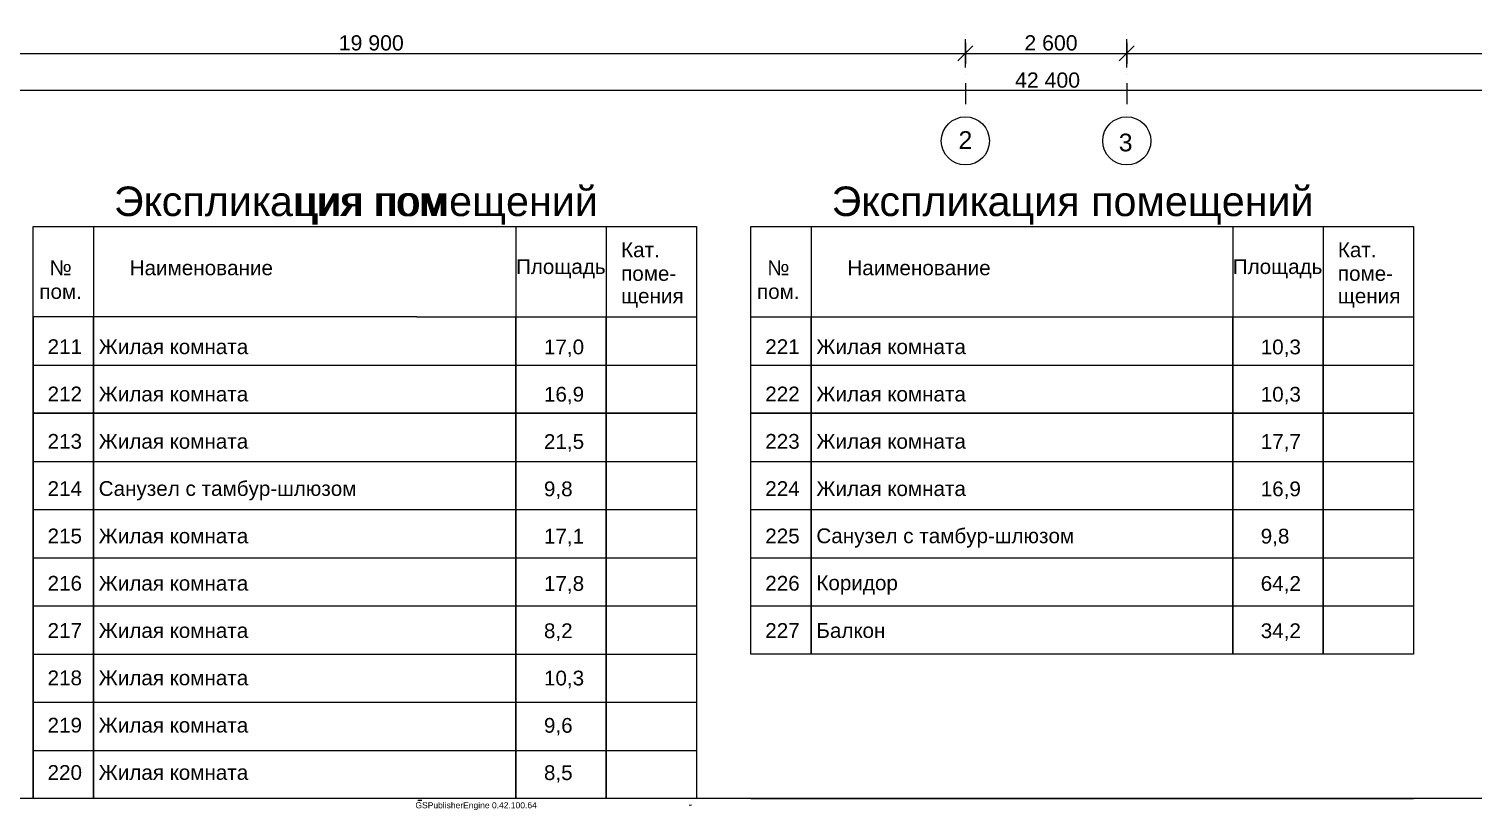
# Model space of a CAD drawing. Header units: millimetres. Extents: x 1372 to 666090, y 1285 to 31551.
# Drawn here: x 97746 to 121729, y 2429 to 15406 of the extents above; entities that cross this region are included whole.
import ezdxf

# ---------------------------------------------------------------- set-up
doc = ezdxf.new("R2010")
doc.units = ezdxf.units.MM
for name, color, linetype in [('PDF _2D-чертеж - Общий', 7, 'Continuous'), ('PDF _ar_note', 7, 'Continuous'), ('PDF _Аннотация - Общий', 7, 'Continuous'), ('PDF _Геометрия', 7, 'Continuous'), ('PDF _Размер - Общий', 7, 'Continuous'), ('PDF _Слой ArchiCAD', 7, 'Continuous'), ('PDF _Текст', 7, 'Continuous')]:
    doc.layers.add(name, color=color, linetype=linetype)
doc.styles.add('PDF Arial', font='arial.ttf')

msp = doc.modelspace()

# ---------------------------------------------------------------- linework, layer by layer
at = {"layer": 'PDF _2D-чертеж - Общий', "lineweight": 20}
for points in [[(104187.4, 2621.8), (104162.5, 2621.8), (85662.6, 2621.8), (85662.6, 31021.7), (104162.5, 31021.7), (104187.4, 31021.7)], [(104187.4, 31021.7), (143677.8, 31021.7), (143677.8, 2621.7), (104187.4, 2621.7)]]:
    msp.add_lwpolyline(points, dxfattribs=at)
at = {"layer": 'PDF _ar_note', "lineweight": 20}
msp.add_lwpolyline([(104202.7, 2593.8), (104273.9, 2593.8)], dxfattribs=at)
at = {"layer": 'PDF _Аннотация - Общий', "lineweight": 20}
for points in [[(113297.3, 15317.4), (113297.3, 15317.4)], [(113297.3, 15176.3), (113297.3, 14823.6)], [(115977.3, 15317.4), (115977.3, 15317.4)], [(115977.3, 15176.3), (115977.3, 14823.6)], [(113297.3, 14647.2), (113297.3, 14647.2)], [(115977.3, 14647.2), (115977.3, 14647.2)], [(113297.3, 14506.1), (113297.3, 14153.3)], [(115977.3, 14506.1), (115977.3, 14153.3)], [(113297.3, 13976.9), (113297.3, 13976.9)], [(115977.3, 13976.9), (115977.3, 13976.9)]]:
    msp.add_lwpolyline(points, dxfattribs=at)
for centre in [(113297.3, 13544.8), (115977.3, 13544.8)]:
    msp.add_circle(centre, 400, dxfattribs=at)
at = {"layer": 'PDF _Геометрия', "lineweight": 9}
msp.add_lwpolyline([(108709, 2508.5), (108748.2, 2516.4)], dxfattribs=at)
at = {"layer": 'PDF _Размер - Общий', "lineweight": 20}
for points in [[(113422.3, 15122.8), (113172.3, 14872.8)], [(113297.3, 14763.4), (113297.3, 15232.2)], [(116102.3, 15122.8), (115852.3, 14872.8)], [(115977.3, 14763.4), (115977.3, 15232.2)], [(93194.6, 14997.9), (93382.1, 14997.9), (104187.4, 14997.9)], [(104187.4, 14997.8), (113297.3, 14997.8), (115977.3, 14997.8), (135727.2, 14997.8), (135914.7, 14997.8)], [(104187.4, 14380), (93382.1, 14380), (93194.6, 14380)], [(135914.7, 14380), (135727.2, 14380), (104187.4, 14380)]]:
    msp.add_lwpolyline(points, dxfattribs=at)
at = {"layer": 'PDF _Слой ArchiCAD', "lineweight": 20}
for points in [[(104187.4, 10621.8), (97819.7, 10621.8), (97819.7, 2621.8), (97819.7, 12121.8), (104187.4, 12121.8)], [(98819.7, 12121.8), (98819.7, 2621.8), (98819.7, 10621.8)], [(104187.4, 12121.7), (108834.9, 12121.7), (108834.9, 2621.7)], [(105834.9, 12121.7), (105834.9, 2621.7), (105834.9, 10621.7)], [(107334.9, 12121.7), (107334.9, 2621.7), (107334.9, 10621.7)], [(110737.3, 12121.7), (110737.3, 5021.7), (110737.3, 10621.7)], [(117737.3, 12121.7), (117737.3, 5021.7), (117737.3, 10621.7)], [(119237.3, 12121.7), (119237.3, 5021.7), (119237.3, 10621.7)], [(104187.4, 10621.7), (108834.9, 10621.7)], [(109737.3, 5021.7), (109737.3, 10621.7), (120737.3, 10621.7)], [(97819.7, 9821.8), (104187.4, 9821.8)], [(98819.7, 9821.8), (98819.7, 2621.8)], [(104187.4, 9821.7), (108834.9, 9821.7)], [(105834.9, 9821.7), (105834.9, 2621.7), (105834.9, 5021.7)], [(107334.9, 9821.7), (107334.9, 2621.7), (107334.9, 5021.7)], [(109737.3, 9821.7), (120737.3, 9821.7)], [(110737.3, 9821.7), (110737.3, 5021.7)], [(117737.3, 9821.7), (117737.3, 5021.7)], [(119237.3, 9821.7), (119237.3, 5021.7)], [(97819.7, 9021.8), (104187.4, 9021.8)], [(104187.4, 9021.7), (108834.9, 9021.7)], [(109737.3, 9021.7), (120737.3, 9021.7)], [(97819.7, 8221.8), (104187.4, 8221.8)], [(104187.4, 8221.7), (108834.9, 8221.7)], [(109737.3, 8221.7), (120737.3, 8221.7)], [(97819.7, 7421.8), (104187.4, 7421.8)], [(104187.4, 7421.7), (108834.9, 7421.7)], [(109737.3, 7421.7), (120737.3, 7421.7)], [(97819.7, 6621.8), (104187.4, 6621.8)], [(104187.4, 6621.7), (108834.9, 6621.7)], [(109737.3, 6621.7), (120737.3, 6621.7)], [(97819.7, 5821.8), (104187.4, 5821.8)], [(104187.4, 5821.7), (108834.9, 5821.7)], [(109737.3, 5821.7), (120737.3, 5821.7)], [(104187.4, 2621.8), (97819.7, 2621.8), (97819.7, 5021.8), (104187.4, 5021.8)], [(104187.4, 5021.7), (108834.9, 5021.7), (108834.9, 2621.7), (104187.4, 2621.7)], [(97819.7, 4221.8), (104187.4, 4221.8)], [(104187.4, 4221.7), (108834.9, 4221.7)], [(97819.7, 3421.8), (104187.4, 3421.8)], [(104187.4, 3421.7), (108834.9, 3421.7)], [(109737.3, 2621.7), (120737.3, 2621.7)]]:
    msp.add_lwpolyline(points, dxfattribs=at)
for points in [[(120737.3, 5021.7), (109737.3, 5021.7), (109737.3, 12121.7), (120737.3, 12121.7)], [(104187.4, 9021.8), (97819.7, 9021.8)], [(108834.9, 9021.7), (104187.4, 9021.7)], [(120737.3, 9021.7), (109737.3, 9021.7)]]:
    msp.add_lwpolyline(points, close=True, dxfattribs=at)

# ---------------------------------------------------------------- texts
at = {"layer": 'PDF _Текст', "attachment_point": 7, "style": 'PDF Arial'}
for s, insert, char_height in [('19 900', (102892, 15043.2), 252.64), ('2 600', (114277.3, 15043.2), 252.64), ('42 400', (114122.3, 14425.4), 252.64), ('2', (113183.5, 13412), 294.5), ('3', (115844.5, 13367.3), 294.5), ('Экспликация пом', (99159.1, 12153.9), 490.848), ('ция помещений', (102162.4, 12153.9), 490.848), ('Экспликация помещений', (111076.8, 12153.9), 490.848), ('Кат.', (107580.2, 11610), 245.42), ('Кат.', (119482.6, 11610), 245.42), ('№', (98089.9, 11314.6), 245.4), ('Наименование', (99419.6, 11310.5), 245.424), ('Площадь', (105834.9, 11262.8), 245.42), ('№', (110007.6, 11314.6), 245.4), ('Наименование', (111337.3, 11310.5), 245.424), ('Площадь', (117737.3, 11262.8), 245.42), ('поме-', (107580.2, 11217.1), 245.42), ('поме-', (119482.6, 11217.1), 245.42), ('пом.', (97919.6, 10917.6), 245.42), ('щения', (107580.2, 10776.6), 245.42), ('пом.', (109837.3, 10917.6), 245.42), ('щения', (119482.6, 10776.6), 245.42), ('211', (98056.3, 10003.8), 245.42), ('Жилая комната', (98905.3, 9999.7), 245.424), ('17,0', (106299, 9954.1), 245.42), ('221', (109974, 10003.9), 245.42), ('Жилая комната', (110823, 9999.7), 245.424), ('10,3', (118201.4, 9954.1), 245.42), ('212', (98056.3, 9218.1), 245.42), ('Жилая комната', (98905.3, 9214), 245.424), ('16,9', (106299, 9168.4), 245.42), ('222', (109974, 9218.1), 245.42), ('Жилая комната', (110823, 9214), 245.424), ('10,3', (118201.4, 9168.4), 245.42), ('213', (98056.3, 8428), 245.42), ('Жилая комната', (98905.3, 8428.3), 245.424), ('21,5', (106299, 8382.7), 245.42), ('223', (109974, 8428), 245.42), ('Жилая комната', (110823, 8428.3), 245.424), ('17,7', (118201.4, 8382.7), 245.42), ('214', (98056.3, 7646.7), 245.42), ('Санузел с тамбур-шлюзом', (98905.3, 7574.4), 245.424), ('9,8', (106299, 7597), 245.42), ('224', (109974, 7646.7), 245.42), ('Жилая комната', (110823, 7642.6), 245.424), ('16,9', (118201.4, 7597), 245.42), ('215', (98056.3, 6856.5), 245.42), ('Жилая комната', (98905.3, 6856.9), 245.424), ('17,1', (106299, 6811.3), 245.42), ('225', (109974, 6856.5), 245.42), ('Санузел с тамбур-шлюзом', (110823, 6788.7), 245.424), ('9,8', (118201.4, 6811.3), 245.42), ('216', (98056.3, 6070.8), 245.42), ('Жилая комната', (98905.3, 6071.2), 245.424), ('17,8', (106299, 6025.6), 245.42), ('226', (109974, 6070.8), 245.42), ('Коридор', (110823, 6007.1), 245.42), ('64,2', (118201.4, 6025.6), 245.42), ('217', (98056.3, 5289.6), 245.42), ('Жилая комната', (98905.3, 5285.5), 245.424), ('8,2', (106299, 5239.9), 245.42), ('227', (109974, 5289.6), 245.42), ('Балкон', (110823, 5285.5), 245.42), ('34,2', (118201.4, 5239.9), 245.42), ('218', (98056.3, 4499.4), 245.42), ('Жилая комната', (98905.3, 4499.8), 245.424), ('10,3', (106299, 4454.1), 245.42), ('219', (98056.3, 3713.7), 245.42), ('Жилая комната', (98905.3, 3714.1), 245.424), ('9,6', (106299, 3668.4), 245.42), ('220', (98056.3, 2928), 245.42), ('Жилая комната', (98905.3, 2928.3), 245.424), ('8,5', (106299, 2882.7), 245.42)]:
    msp.add_mtext(s, dxfattribs=dict(at, insert=insert, char_height=char_height))
at = {"layer": 'PDF _Текст', "color": 7, "true_color": 0xffffff, "insert": (104165.1, 2428.7), "char_height": 101.01, "attachment_point": 7, "style": 'PDF Arial'}
msp.add_mtext('GSPublisherEngine 0.42.100.64', dxfattribs=at)

doc.saveas('drawing.dxf')
